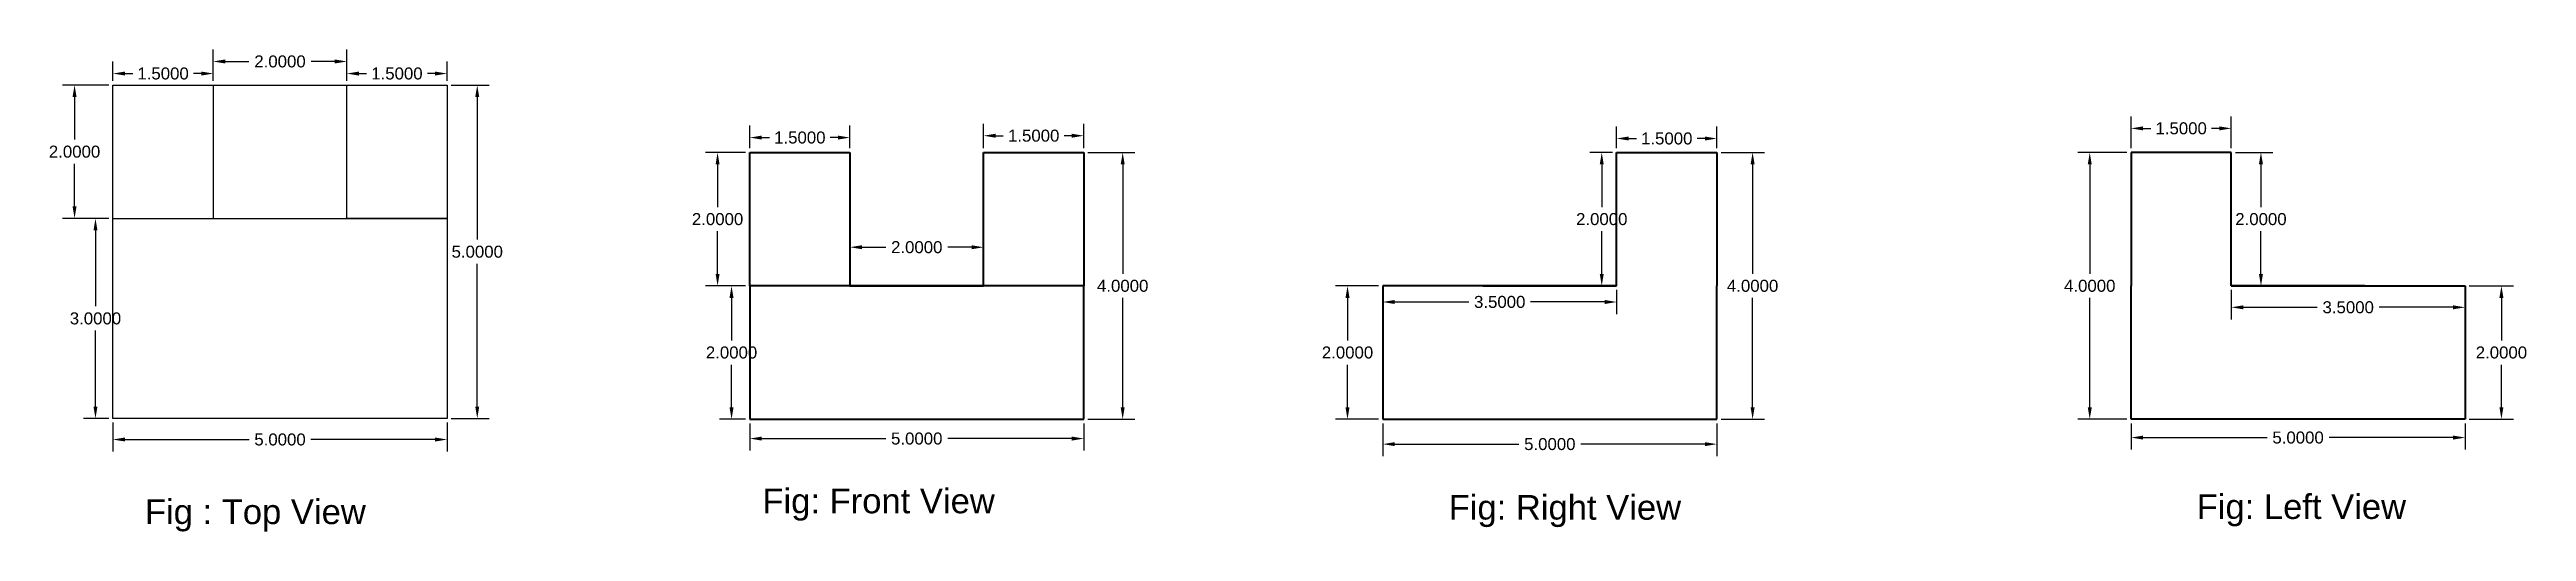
# Model space of a CAD drawing. Header units: centimetres. Extents: x 90 to 127.1, y 73.3 to 80.5.
import ezdxf

# ---------------------------------------------------------------- set-up
doc = ezdxf.new("R2010")
doc.units = ezdxf.units.CM
doc.header["$MEASUREMENT"] = 0
doc.layers.add('dimention', color=160, linetype='Continuous')
for name, color, linetype, lineweight in [('drawing', 10, 'Continuous', 40), ('projection line', 210, 'Continuous', 30), ('text', 20, 'Continuous', 60)]:
    doc.layers.add(name, color=color, linetype=linetype, lineweight=lineweight)
doc.styles.get("Standard").update_dxf_attribs({"font": 'arial.ttf'})
doc.dimstyles.get("Standard").update_dxf_attribs({"dimtxt": 0.18, "dimasz": 0.18, "dimexe": 0.18, "dimexo": 0.0625, "dimgap": 0.09, "dimtad": 0, "dimtih": 1, "dimtoh": 1, "dimdec": 4, "dimzin": 0, "dimdsep": 46, "dimtxsty": 'Standard', "dimcen": 0.09, "dimadec": 0, "dimazin": 0, "dimtfac": 1, "dimtdec": 4, "dimtofl": 0, "dimtmove": 0, "dimatfit": 3, "dimfxl": 0, "dimtolj": 1, "dimtzin": 0, "dimarcsym": 0})

# ---------------------------------------------------------------- blocks, each defined once
blk = doc.blocks.new('*D1')
at = {"layer": 'Defpoints', "color": 0, "lineweight": 30, "transparency": 16777216}
for p in [(90.979, 80.007), (90.404, 78.007), (90.979, 78.007)]:
    blk.add_point(p, dxfattribs=at)
at = {"layer": 'dimention', "color": 0, "lineweight": -2, "transparency": 16777216}
for p, q in [((90.916, 80.007), (90.224, 80.007)), ((90.404, 79.827), (90.404, 79.189)), ((90.404, 78.187), (90.404, 78.825)), ((90.916, 78.007), (90.224, 78.007))]:
    blk.add_line(p, q, dxfattribs=at)
at = {"layer": 'dimention', "color": 0, "lineweight": 30, "transparency": 16777216}
for points in [[(90.374, 79.827), (90.434, 79.827), (90.404, 80.007)], [(90.374, 78.187), (90.434, 78.187), (90.404, 78.007)]]:
    blk.add_solid(points, dxfattribs=at)
at = {"layer": 'dimention', "color": 0, "lineweight": 30, "transparency": 16777216, "insert": (90.404, 79.007), "char_height": 0.18, "attachment_point": 5}
blk.add_mtext('\\A1;2.0000', dxfattribs=at)
blk = doc.blocks.new('*D2')
at = {"layer": 'Defpoints', "color": 0, "lineweight": 30, "transparency": 16777216}
for p in [(90.979, 75.007), (95.979, 75.007), (95.979, 74.692)]:
    blk.add_point(p, dxfattribs=at)
at = {"layer": 'dimention', "color": 0, "lineweight": -2, "transparency": 16777216}
for p, q in [((90.979, 74.945), (90.979, 74.512)), ((95.979, 74.945), (95.979, 74.512)), ((91.159, 74.692), (93.015, 74.692)), ((95.799, 74.692), (93.942, 74.692))]:
    blk.add_line(p, q, dxfattribs=at)
at = {"layer": 'dimention', "color": 0, "lineweight": 30, "transparency": 16777216}
for points in [[(91.159, 74.722), (91.159, 74.662), (90.979, 74.692)], [(95.799, 74.722), (95.799, 74.662), (95.979, 74.692)]]:
    blk.add_solid(points, dxfattribs=at)
at = {"layer": 'dimention', "color": 0, "lineweight": 30, "transparency": 16777216, "insert": (93.479, 74.692), "char_height": 0.18, "attachment_point": 5}
blk.add_mtext('\\A1;5.0000', dxfattribs=at)
blk = doc.blocks.new('*D3')
at = {"layer": 'Defpoints', "color": 0, "lineweight": 30, "transparency": 16777216}
for p in [(90.979, 78.007), (90.717, 75.007), (90.979, 75.007)]:
    blk.add_point(p, dxfattribs=at)
at = {"layer": 'dimention', "color": 0, "lineweight": -2, "transparency": 16777216}
for p, q in [((90.916, 78.007), (90.537, 78.007)), ((90.717, 77.827), (90.717, 76.689)), ((90.717, 75.187), (90.717, 76.325)), ((90.916, 75.007), (90.537, 75.007))]:
    blk.add_line(p, q, dxfattribs=at)
at = {"layer": 'dimention', "color": 0, "lineweight": 30, "transparency": 16777216}
for points in [[(90.687, 77.827), (90.747, 77.827), (90.717, 78.007)], [(90.687, 75.187), (90.747, 75.187), (90.717, 75.007)]]:
    blk.add_solid(points, dxfattribs=at)
at = {"layer": 'dimention', "color": 0, "lineweight": 30, "transparency": 16777216, "insert": (90.717, 76.507), "char_height": 0.18, "attachment_point": 5}
blk.add_mtext('\\A1;3.0000', dxfattribs=at)
blk = doc.blocks.new('*D4')
at = {"layer": 'Defpoints', "color": 0, "lineweight": 30, "transparency": 16777216}
for p in [(92.479, 80.179), (90.979, 80.007), (92.479, 80.007)]:
    blk.add_point(p, dxfattribs=at)
at = {"layer": 'dimention', "color": 0, "lineweight": -2, "transparency": 16777216}
for p, q in [((90.979, 80.07), (90.979, 80.359)), ((91.159, 80.179), (91.274, 80.179)), ((92.299, 80.179), (92.184, 80.179)), ((92.479, 80.07), (92.479, 80.359))]:
    blk.add_line(p, q, dxfattribs=at)
at = {"layer": 'dimention', "color": 0, "lineweight": 30, "transparency": 16777216}
for points in [[(91.159, 80.209), (91.159, 80.149), (90.979, 80.179)], [(92.299, 80.209), (92.299, 80.149), (92.479, 80.179)]]:
    blk.add_solid(points, dxfattribs=at)
at = {"layer": 'dimention', "color": 0, "lineweight": 30, "transparency": 16777216, "insert": (91.729, 80.179), "char_height": 0.18, "attachment_point": 5}
blk.add_mtext('\\A1;1.5000', dxfattribs=at)
blk = doc.blocks.new('*D5')
at = {"layer": 'Defpoints', "color": 0, "lineweight": 30, "transparency": 16777216}
for p in [(94.479, 80.36), (92.479, 80.007), (94.479, 80.007)]:
    blk.add_point(p, dxfattribs=at)
at = {"layer": 'dimention', "color": 0, "lineweight": -2, "transparency": 16777216}
for p, q in [((92.479, 80.07), (92.479, 80.54)), ((94.479, 80.07), (94.479, 80.54)), ((92.659, 80.36), (93.014, 80.36)), ((94.299, 80.36), (93.944, 80.36))]:
    blk.add_line(p, q, dxfattribs=at)
at = {"layer": 'dimention', "color": 0, "lineweight": 30, "transparency": 16777216}
for points in [[(92.659, 80.39), (92.659, 80.33), (92.479, 80.36)], [(94.299, 80.39), (94.299, 80.33), (94.479, 80.36)]]:
    blk.add_solid(points, dxfattribs=at)
at = {"layer": 'dimention', "color": 0, "lineweight": 30, "transparency": 16777216, "insert": (93.479, 80.36), "char_height": 0.18, "attachment_point": 5}
blk.add_mtext('\\A1;2.0000', dxfattribs=at)
blk = doc.blocks.new('*D6')
at = {"layer": 'Defpoints', "color": 0, "lineweight": 30, "transparency": 16777216}
for p in [(95.979, 80.007), (95.979, 75.007), (96.431, 75.007)]:
    blk.add_point(p, dxfattribs=at)
at = {"layer": 'dimention', "color": 0, "lineweight": -2, "transparency": 16777216}
for p, q in [((96.041, 80.007), (96.611, 80.007)), ((96.431, 79.827), (96.431, 77.689)), ((96.431, 75.187), (96.431, 77.325)), ((96.041, 75.007), (96.611, 75.007))]:
    blk.add_line(p, q, dxfattribs=at)
at = {"layer": 'dimention', "color": 0, "lineweight": 30, "transparency": 16777216}
for points in [[(96.401, 79.827), (96.461, 79.827), (96.431, 80.007)], [(96.401, 75.187), (96.461, 75.187), (96.431, 75.007)]]:
    blk.add_solid(points, dxfattribs=at)
at = {"layer": 'dimention', "color": 0, "lineweight": 30, "transparency": 16777216, "insert": (96.431, 77.507), "char_height": 0.18, "attachment_point": 5}
blk.add_mtext('\\A1;5.0000', dxfattribs=at)
blk = doc.blocks.new('*D7')
at = {"layer": 'Defpoints', "color": 0, "lineweight": 30, "transparency": 16777216}
for p in [(95.979, 80.179), (94.479, 80.007), (95.979, 80.007)]:
    blk.add_point(p, dxfattribs=at)
at = {"layer": 'dimention', "color": 0, "lineweight": -2, "transparency": 16777216}
for p, q in [((94.479, 80.07), (94.479, 80.359)), ((94.659, 80.179), (94.774, 80.179)), ((95.799, 80.179), (95.684, 80.179)), ((95.979, 80.07), (95.979, 80.359))]:
    blk.add_line(p, q, dxfattribs=at)
at = {"layer": 'dimention', "color": 0, "lineweight": 30, "transparency": 16777216}
for points in [[(94.659, 80.209), (94.659, 80.149), (94.479, 80.179)], [(95.799, 80.209), (95.799, 80.149), (95.979, 80.179)]]:
    blk.add_solid(points, dxfattribs=at)
at = {"layer": 'dimention', "color": 0, "lineweight": 30, "transparency": 16777216, "insert": (95.229, 80.179), "char_height": 0.18, "attachment_point": 5}
blk.add_mtext('\\A1;1.5000', dxfattribs=at)
blk = doc.blocks.new('*D8')
at = {"layer": 'Defpoints', "color": 0, "lineweight": 30, "transparency": 16777216}
for p in [(100.509, 78.996), (100.028, 76.996), (100.509, 76.996)]:
    blk.add_point(p, dxfattribs=at)
at = {"layer": 'dimention', "color": 0, "lineweight": -2, "transparency": 16777216}
for p, q in [((100.446, 78.996), (99.848, 78.996)), ((100.028, 78.816), (100.028, 78.178)), ((100.028, 77.176), (100.028, 77.814)), ((100.446, 76.996), (99.848, 76.996))]:
    blk.add_line(p, q, dxfattribs=at)
at = {"layer": 'dimention', "color": 0, "lineweight": 30, "transparency": 16777216}
for points in [[(99.998, 78.816), (100.058, 78.816), (100.028, 78.996)], [(99.998, 77.176), (100.058, 77.176), (100.028, 76.996)]]:
    blk.add_solid(points, dxfattribs=at)
at = {"layer": 'dimention', "color": 0, "lineweight": 30, "transparency": 16777216, "insert": (100.028, 77.996), "char_height": 0.18, "attachment_point": 5}
blk.add_mtext('\\A1;2.0000', dxfattribs=at)
blk = doc.blocks.new('*D9')
at = {"layer": 'Defpoints', "color": 0, "lineweight": 30, "transparency": 16777216}
for p in [(100.509, 76.996), (100.237, 74.996), (100.509, 74.996)]:
    blk.add_point(p, dxfattribs=at)
at = {"layer": 'dimention', "color": 0, "lineweight": -2, "transparency": 16777216}
for p, q in [((100.446, 76.996), (100.057, 76.996)), ((100.237, 76.816), (100.237, 76.178)), ((100.237, 75.176), (100.237, 75.814)), ((100.446, 74.996), (100.057, 74.996))]:
    blk.add_line(p, q, dxfattribs=at)
at = {"layer": 'dimention', "color": 0, "lineweight": 30, "transparency": 16777216}
for points in [[(100.207, 76.816), (100.267, 76.816), (100.237, 76.996)], [(100.207, 75.176), (100.267, 75.176), (100.237, 74.996)]]:
    blk.add_solid(points, dxfattribs=at)
at = {"layer": 'dimention', "color": 0, "lineweight": 30, "transparency": 16777216, "insert": (100.237, 75.996), "char_height": 0.18, "attachment_point": 5}
blk.add_mtext('\\A1;2.0000', dxfattribs=at)
blk = doc.blocks.new('*D10')
at = {"layer": 'Defpoints', "color": 0, "lineweight": 30, "transparency": 16777216}
for p in [(100.509, 78.996), (102.009, 79.219), (102.009, 78.996)]:
    blk.add_point(p, dxfattribs=at)
at = {"layer": 'dimention', "color": 0, "lineweight": -2, "transparency": 16777216}
for p, q in [((100.509, 79.059), (100.509, 79.399)), ((102.009, 79.059), (102.009, 79.399)), ((100.689, 79.219), (100.804, 79.219)), ((101.829, 79.219), (101.713, 79.219))]:
    blk.add_line(p, q, dxfattribs=at)
at = {"layer": 'dimention', "color": 0, "lineweight": 30, "transparency": 16777216}
for points in [[(100.689, 79.249), (100.689, 79.189), (100.509, 79.219)], [(101.829, 79.249), (101.829, 79.189), (102.009, 79.219)]]:
    blk.add_solid(points, dxfattribs=at)
at = {"layer": 'dimention', "color": 0, "lineweight": 30, "transparency": 16777216, "insert": (101.259, 79.219), "char_height": 0.18, "attachment_point": 5}
blk.add_mtext('\\A1;1.5000', dxfattribs=at)
blk = doc.blocks.new('*D11')
at = {"layer": 'Defpoints', "color": 0, "lineweight": 30, "transparency": 16777216}
for p in [(104.009, 77.575), (102.009, 76.996), (104.009, 76.996)]:
    blk.add_point(p, dxfattribs=at)
at = {"layer": 'dimention', "color": 0, "lineweight": -2, "transparency": 16777216}
for p, q in [((102.009, 77.059), (102.009, 77.755)), ((102.189, 77.575), (102.544, 77.575)), ((103.829, 77.575), (103.473, 77.575)), ((104.009, 77.059), (104.009, 77.755))]:
    blk.add_line(p, q, dxfattribs=at)
at = {"layer": 'dimention', "color": 0, "lineweight": 30, "transparency": 16777216}
for points in [[(102.189, 77.605), (102.189, 77.545), (102.009, 77.575)], [(103.829, 77.605), (103.829, 77.545), (104.009, 77.575)]]:
    blk.add_solid(points, dxfattribs=at)
at = {"layer": 'dimention', "color": 0, "lineweight": 30, "transparency": 16777216, "insert": (103.009, 77.575), "char_height": 0.18, "attachment_point": 5}
blk.add_mtext('\\A1;2.0000', dxfattribs=at)
blk = doc.blocks.new('*D12')
at = {"layer": 'Defpoints', "color": 0, "lineweight": 30, "transparency": 16777216}
for p in [(104.009, 78.996), (105.509, 79.247), (105.509, 78.996)]:
    blk.add_point(p, dxfattribs=at)
at = {"layer": 'dimention', "color": 0, "lineweight": -2, "transparency": 16777216}
for p, q in [((104.009, 79.059), (104.009, 79.427)), ((105.509, 79.059), (105.509, 79.427)), ((104.189, 79.247), (104.304, 79.247)), ((105.329, 79.247), (105.213, 79.247))]:
    blk.add_line(p, q, dxfattribs=at)
at = {"layer": 'dimention', "color": 0, "lineweight": 30, "transparency": 16777216}
for points in [[(104.189, 79.277), (104.189, 79.217), (104.009, 79.247)], [(105.329, 79.277), (105.329, 79.217), (105.509, 79.247)]]:
    blk.add_solid(points, dxfattribs=at)
at = {"layer": 'dimention', "color": 0, "lineweight": 30, "transparency": 16777216, "insert": (104.759, 79.247), "char_height": 0.18, "attachment_point": 5}
blk.add_mtext('\\A1;1.5000', dxfattribs=at)
blk = doc.blocks.new('*D13')
at = {"layer": 'Defpoints', "color": 0, "lineweight": 30, "transparency": 16777216}
for p in [(100.509, 74.996), (105.509, 74.996), (105.509, 74.706)]:
    blk.add_point(p, dxfattribs=at)
at = {"layer": 'dimention', "color": 0, "lineweight": -2, "transparency": 16777216}
for p, q in [((100.509, 74.934), (100.509, 74.526)), ((105.509, 74.934), (105.509, 74.526)), ((100.689, 74.706), (102.545, 74.706)), ((105.329, 74.706), (103.472, 74.706))]:
    blk.add_line(p, q, dxfattribs=at)
at = {"layer": 'dimention', "color": 0, "lineweight": 30, "transparency": 16777216}
for points in [[(100.689, 74.736), (100.689, 74.676), (100.509, 74.706)], [(105.329, 74.736), (105.329, 74.676), (105.509, 74.706)]]:
    blk.add_solid(points, dxfattribs=at)
at = {"layer": 'dimention', "color": 0, "lineweight": 30, "transparency": 16777216, "insert": (103.009, 74.706), "char_height": 0.18, "attachment_point": 5}
blk.add_mtext('\\A1;5.0000', dxfattribs=at)
blk = doc.blocks.new('*D14')
at = {"layer": 'Defpoints', "color": 0, "lineweight": 30, "transparency": 16777216}
for p in [(105.509, 78.996), (105.509, 74.996), (106.091, 74.996)]:
    blk.add_point(p, dxfattribs=at)
at = {"layer": 'dimention', "color": 0, "lineweight": -2, "transparency": 16777216}
for p, q in [((105.571, 78.996), (106.271, 78.996)), ((106.091, 78.816), (106.091, 77.178)), ((106.091, 75.176), (106.091, 76.814)), ((105.571, 74.996), (106.271, 74.996))]:
    blk.add_line(p, q, dxfattribs=at)
at = {"layer": 'dimention', "color": 0, "lineweight": 30, "transparency": 16777216}
for points in [[(106.061, 78.816), (106.121, 78.816), (106.091, 78.996)], [(106.061, 75.176), (106.121, 75.176), (106.091, 74.996)]]:
    blk.add_solid(points, dxfattribs=at)
at = {"layer": 'dimention', "color": 0, "lineweight": 30, "transparency": 16777216, "insert": (106.091, 76.996), "char_height": 0.18, "attachment_point": 5}
blk.add_mtext('\\A1;4.0000', dxfattribs=at)
blk = doc.blocks.new('*D15')
at = {"layer": 'Defpoints', "color": 0, "lineweight": 30, "transparency": 16777216}
for p in [(109.984, 76.996), (109.456, 74.996), (109.984, 74.996)]:
    blk.add_point(p, dxfattribs=at)
at = {"layer": 'dimention', "color": 0, "lineweight": -2, "transparency": 16777216}
for p, q in [((109.921, 76.996), (109.276, 76.996)), ((109.456, 76.816), (109.456, 76.178)), ((109.456, 75.176), (109.456, 75.814)), ((109.921, 74.996), (109.276, 74.996))]:
    blk.add_line(p, q, dxfattribs=at)
at = {"layer": 'dimention', "color": 0, "lineweight": 30, "transparency": 16777216}
for points in [[(109.426, 76.816), (109.486, 76.816), (109.456, 76.996)], [(109.426, 75.176), (109.486, 75.176), (109.456, 74.996)]]:
    blk.add_solid(points, dxfattribs=at)
at = {"layer": 'dimention', "color": 0, "lineweight": 30, "transparency": 16777216, "insert": (109.456, 75.996), "char_height": 0.18, "attachment_point": 5}
blk.add_mtext('\\A1;2.0000', dxfattribs=at)
blk = doc.blocks.new('*D16')
at = {"layer": 'Defpoints', "color": 0, "lineweight": 30, "transparency": 16777216}
for p in [(109.984, 74.996), (114.984, 74.996), (114.984, 74.623)]:
    blk.add_point(p, dxfattribs=at)
at = {"layer": 'dimention', "color": 0, "lineweight": -2, "transparency": 16777216}
for p, q in [((109.984, 74.934), (109.984, 74.443)), ((114.984, 74.934), (114.984, 74.443)), ((110.164, 74.623), (112.02, 74.623)), ((114.804, 74.623), (112.947, 74.623))]:
    blk.add_line(p, q, dxfattribs=at)
at = {"layer": 'dimention', "color": 0, "lineweight": 30, "transparency": 16777216}
for points in [[(110.164, 74.653), (110.164, 74.593), (109.984, 74.623)], [(114.804, 74.653), (114.804, 74.593), (114.984, 74.623)]]:
    blk.add_solid(points, dxfattribs=at)
at = {"layer": 'dimention', "color": 0, "lineweight": 30, "transparency": 16777216, "insert": (112.484, 74.623), "char_height": 0.18, "attachment_point": 5}
blk.add_mtext('\\A1;5.0000', dxfattribs=at)
blk = doc.blocks.new('*D17')
at = {"layer": 'Defpoints', "color": 0, "lineweight": 30, "transparency": 16777216}
for p in [(113.484, 78.996), (114.984, 79.205), (114.984, 78.996)]:
    blk.add_point(p, dxfattribs=at)
at = {"layer": 'dimention', "color": 0, "lineweight": -2, "transparency": 16777216}
for p, q in [((113.484, 79.059), (113.484, 79.385)), ((114.984, 79.059), (114.984, 79.385)), ((113.664, 79.205), (113.779, 79.205)), ((114.804, 79.205), (114.688, 79.205))]:
    blk.add_line(p, q, dxfattribs=at)
at = {"layer": 'dimention', "color": 0, "lineweight": 30, "transparency": 16777216}
for points in [[(113.664, 79.235), (113.664, 79.175), (113.484, 79.205)], [(114.804, 79.235), (114.804, 79.175), (114.984, 79.205)]]:
    blk.add_solid(points, dxfattribs=at)
at = {"layer": 'dimention', "color": 0, "lineweight": 30, "transparency": 16777216, "insert": (114.234, 79.205), "char_height": 0.18, "attachment_point": 5}
blk.add_mtext('\\A1;1.5000', dxfattribs=at)
blk = doc.blocks.new('*D18')
at = {"layer": 'Defpoints', "color": 0, "lineweight": 30, "transparency": 16777216}
for p in [(114.984, 78.996), (114.984, 74.996), (115.519, 74.996)]:
    blk.add_point(p, dxfattribs=at)
at = {"layer": 'dimention', "color": 0, "lineweight": -2, "transparency": 16777216}
for p, q in [((115.046, 78.996), (115.699, 78.996)), ((115.519, 78.816), (115.519, 77.178)), ((115.519, 75.176), (115.519, 76.814)), ((115.046, 74.996), (115.699, 74.996))]:
    blk.add_line(p, q, dxfattribs=at)
at = {"layer": 'dimention', "color": 0, "lineweight": 30, "transparency": 16777216}
for points in [[(115.489, 78.816), (115.549, 78.816), (115.519, 78.996)], [(115.489, 75.176), (115.549, 75.176), (115.519, 74.996)]]:
    blk.add_solid(points, dxfattribs=at)
at = {"layer": 'dimention', "color": 0, "lineweight": 30, "transparency": 16777216, "insert": (115.519, 76.996), "char_height": 0.18, "attachment_point": 5}
blk.add_mtext('\\A1;4.0000', dxfattribs=at)
blk = doc.blocks.new('*D19')
at = {"layer": 'Defpoints', "color": 0, "lineweight": 30, "transparency": 16777216}
for p in [(113.484, 78.996), (113.261, 76.996), (113.484, 76.996)]:
    blk.add_point(p, dxfattribs=at)
at = {"layer": 'dimention', "color": 0, "lineweight": -2, "transparency": 16777216}
for p, q in [((113.421, 78.996), (113.081, 78.996)), ((113.261, 78.816), (113.261, 78.178)), ((113.261, 77.176), (113.261, 77.814)), ((113.421, 76.996), (113.081, 76.996))]:
    blk.add_line(p, q, dxfattribs=at)
at = {"layer": 'dimention', "color": 0, "lineweight": 30, "transparency": 16777216}
for points in [[(113.231, 78.816), (113.291, 78.816), (113.261, 78.996)], [(113.231, 77.176), (113.291, 77.176), (113.261, 76.996)]]:
    blk.add_solid(points, dxfattribs=at)
at = {"layer": 'dimention', "color": 0, "lineweight": 30, "transparency": 16777216, "insert": (113.261, 77.996), "char_height": 0.18, "attachment_point": 5}
blk.add_mtext('\\A1;2.0000', dxfattribs=at)
blk = doc.blocks.new('*D20')
at = {"layer": 'Defpoints', "color": 0, "lineweight": 30, "transparency": 16777216}
for p in [(109.984, 76.996), (113.484, 76.996), (113.484, 76.754)]:
    blk.add_point(p, dxfattribs=at)
at = {"layer": 'dimention', "color": 0, "lineweight": -2, "transparency": 16777216}
for p, q in [((109.984, 76.934), (109.984, 76.574)), ((110.164, 76.754), (111.27, 76.754)), ((113.304, 76.754), (112.197, 76.754)), ((113.484, 76.934), (113.484, 76.574))]:
    blk.add_line(p, q, dxfattribs=at)
at = {"layer": 'dimention', "color": 0, "lineweight": 30, "transparency": 16777216}
for points in [[(110.164, 76.784), (110.164, 76.724), (109.984, 76.754)], [(113.304, 76.784), (113.304, 76.724), (113.484, 76.754)]]:
    blk.add_solid(points, dxfattribs=at)
at = {"layer": 'dimention', "color": 0, "lineweight": 30, "transparency": 16777216, "insert": (111.734, 76.754), "char_height": 0.18, "attachment_point": 5}
blk.add_mtext('\\A1;3.5000', dxfattribs=at)
blk = doc.blocks.new('*D21')
at = {"layer": 'Defpoints', "color": 0, "lineweight": 30, "transparency": 16777216}
for p in [(121.183, 78.996), (120.565, 74.996), (121.183, 74.996)]:
    blk.add_point(p, dxfattribs=at)
at = {"layer": 'dimention', "color": 0, "lineweight": -2, "transparency": 16777216}
for p, q in [((121.12, 78.996), (120.385, 78.996)), ((120.565, 78.816), (120.565, 77.178)), ((120.565, 75.176), (120.565, 76.814)), ((121.12, 74.996), (120.385, 74.996))]:
    blk.add_line(p, q, dxfattribs=at)
at = {"layer": 'dimention', "color": 0, "lineweight": 30, "transparency": 16777216}
for points in [[(120.535, 78.816), (120.595, 78.816), (120.565, 78.996)], [(120.535, 75.176), (120.595, 75.176), (120.565, 74.996)]]:
    blk.add_solid(points, dxfattribs=at)
at = {"layer": 'dimention', "color": 0, "lineweight": 30, "transparency": 16777216, "insert": (120.565, 76.996), "char_height": 0.18, "attachment_point": 5}
blk.add_mtext('\\A1;4.0000', dxfattribs=at)
blk = doc.blocks.new('*D22')
at = {"layer": 'Defpoints', "color": 0, "lineweight": 30, "transparency": 16777216}
for p in [(121.183, 74.996), (126.183, 74.996), (126.183, 74.721)]:
    blk.add_point(p, dxfattribs=at)
at = {"layer": 'dimention', "color": 0, "lineweight": -2, "transparency": 16777216}
for p, q in [((121.183, 74.934), (121.183, 74.541)), ((126.183, 74.934), (126.183, 74.541)), ((121.363, 74.721), (123.219, 74.721)), ((126.003, 74.721), (124.146, 74.721))]:
    blk.add_line(p, q, dxfattribs=at)
at = {"layer": 'dimention', "color": 0, "lineweight": 30, "transparency": 16777216}
for points in [[(121.363, 74.751), (121.363, 74.691), (121.183, 74.721)], [(126.003, 74.751), (126.003, 74.691), (126.183, 74.721)]]:
    blk.add_solid(points, dxfattribs=at)
at = {"layer": 'dimention', "color": 0, "lineweight": 30, "transparency": 16777216, "insert": (123.683, 74.721), "char_height": 0.18, "attachment_point": 5}
blk.add_mtext('\\A1;5.0000', dxfattribs=at)
blk = doc.blocks.new('*D24')
at = {"layer": 'Defpoints', "color": 0, "lineweight": 30, "transparency": 16777216}
for p in [(122.683, 79.357), (121.183, 78.996), (122.683, 78.996)]:
    blk.add_point(p, dxfattribs=at)
at = {"layer": 'dimention', "color": 0, "lineweight": -2, "transparency": 16777216}
for p, q in [((121.183, 79.059), (121.183, 79.537)), ((121.363, 79.357), (121.478, 79.357)), ((122.503, 79.357), (122.387, 79.357)), ((122.683, 79.059), (122.683, 79.537))]:
    blk.add_line(p, q, dxfattribs=at)
at = {"layer": 'dimention', "color": 0, "lineweight": 30, "transparency": 16777216}
for points in [[(121.363, 79.387), (121.363, 79.327), (121.183, 79.357)], [(122.503, 79.387), (122.503, 79.327), (122.683, 79.357)]]:
    blk.add_solid(points, dxfattribs=at)
at = {"layer": 'dimention', "color": 0, "lineweight": 30, "transparency": 16777216, "insert": (121.933, 79.357), "char_height": 0.18, "attachment_point": 5}
blk.add_mtext('\\A1;1.5000', dxfattribs=at)
blk = doc.blocks.new('*D25')
at = {"layer": 'Defpoints', "color": 0, "lineweight": 30, "transparency": 16777216}
for p in [(122.683, 78.996), (122.683, 76.996), (123.127, 76.996)]:
    blk.add_point(p, dxfattribs=at)
at = {"layer": 'dimention', "color": 0, "lineweight": -2, "transparency": 16777216}
for p, q in [((122.745, 78.996), (123.307, 78.996)), ((123.127, 78.816), (123.127, 78.178)), ((123.127, 77.176), (123.127, 77.814)), ((122.745, 76.996), (123.307, 76.996))]:
    blk.add_line(p, q, dxfattribs=at)
at = {"layer": 'dimention', "color": 0, "lineweight": 30, "transparency": 16777216}
for points in [[(123.097, 78.816), (123.157, 78.816), (123.127, 78.996)], [(123.097, 77.176), (123.157, 77.176), (123.127, 76.996)]]:
    blk.add_solid(points, dxfattribs=at)
at = {"layer": 'dimention', "color": 0, "lineweight": 30, "transparency": 16777216, "insert": (123.127, 77.996), "char_height": 0.18, "attachment_point": 5}
blk.add_mtext('\\A1;2.0000', dxfattribs=at)
blk = doc.blocks.new('*D26')
at = {"layer": 'Defpoints', "color": 0, "lineweight": 30, "transparency": 16777216}
for p in [(122.683, 76.996), (126.183, 76.996), (126.183, 76.674)]:
    blk.add_point(p, dxfattribs=at)
at = {"layer": 'dimention', "color": 0, "lineweight": -2, "transparency": 16777216}
for p, q in [((122.683, 76.934), (122.683, 76.494)), ((126.183, 76.934), (126.183, 76.494)), ((122.863, 76.674), (123.969, 76.674)), ((126.003, 76.674), (124.896, 76.674))]:
    blk.add_line(p, q, dxfattribs=at)
at = {"layer": 'dimention', "color": 0, "lineweight": 30, "transparency": 16777216}
for points in [[(122.863, 76.704), (122.863, 76.644), (122.683, 76.674)], [(126.003, 76.704), (126.003, 76.644), (126.183, 76.674)]]:
    blk.add_solid(points, dxfattribs=at)
at = {"layer": 'dimention', "color": 0, "lineweight": 30, "transparency": 16777216, "insert": (124.433, 76.674), "char_height": 0.18, "attachment_point": 5}
blk.add_mtext('\\A1;3.5000', dxfattribs=at)
blk = doc.blocks.new('*D27')
at = {"layer": 'Defpoints', "color": 0, "lineweight": 30, "transparency": 16777216}
for p in [(126.183, 76.996), (126.183, 74.996), (126.726, 74.996)]:
    blk.add_point(p, dxfattribs=at)
at = {"layer": 'dimention', "color": 0, "lineweight": -2, "transparency": 16777216}
for p, q in [((126.245, 76.996), (126.906, 76.996)), ((126.726, 76.816), (126.726, 76.178)), ((126.726, 75.176), (126.726, 75.814)), ((126.245, 74.996), (126.906, 74.996))]:
    blk.add_line(p, q, dxfattribs=at)
at = {"layer": 'dimention', "color": 0, "lineweight": 30, "transparency": 16777216}
for points in [[(126.696, 76.816), (126.756, 76.816), (126.726, 76.996)], [(126.696, 75.176), (126.756, 75.176), (126.726, 74.996)]]:
    blk.add_solid(points, dxfattribs=at)
at = {"layer": 'dimention', "color": 0, "lineweight": 30, "transparency": 16777216, "insert": (126.726, 75.996), "char_height": 0.18, "attachment_point": 5}
blk.add_mtext('\\A1;2.0000', dxfattribs=at)

msp = doc.modelspace()

# ---------------------------------------------------------------- linework, layer by layer
at = {"layer": 'drawing', "lineweight": 30}
for p, q in [((90.97877, 75.00718), (90.97877, 80.00718)), ((90.97877, 80.00718), (95.97877, 80.00718)), ((90.97877, 80.00718), (92.47877, 80.00718)), ((92.47877, 80.00718), (92.47877, 78.00718)), ((94.47877, 78.00718), (94.47877, 80.00718)), ((95.97877, 80.00718), (95.97877, 75.00718)), ((90.97877, 75.00718), (90.97877, 78.00718)), ((90.97877, 78.00718), (95.97877, 78.00718)), ((92.47877, 78.00718), (94.47877, 78.00718)), ((94.47877, 78.00718), (94.47877, 78.00718)), ((95.97877, 75.00718), (90.97877, 75.00718))]:
    msp.add_line(p, q, dxfattribs=at)
at = {"layer": 'drawing'}
for p, q in [((100.50853, 76.99617), (100.50853, 78.99617)), ((100.50853, 78.99617), (102.00853, 78.99617)), ((102.00853, 78.99617), (102.00853, 76.99617)), ((104.00853, 76.99617), (104.00853, 78.99617)), ((104.00853, 78.99617), (105.50853, 78.99617)), ((105.50853, 78.99617), (105.50853, 76.99617)), ((113.48362, 76.99617), (113.48362, 78.99617)), ((113.48362, 78.99617), (114.98362, 78.99617)), ((114.98362, 78.99617), (114.98362, 76.99617)), ((122.68262, 78.99617), (121.18262, 78.99617)), ((121.18262, 78.99617), (121.18262, 76.99617)), ((122.68262, 76.99617), (122.68262, 78.99617)), ((105.50853, 76.99617), (100.50853, 76.99617)), ((100.50853, 76.99617), (100.50853, 74.99617)), ((102.00853, 76.99617), (104.00853, 76.99617)), ((105.50853, 74.99617), (105.50853, 76.99617)), ((113.48362, 76.99617), (109.98362, 76.99617)), ((109.98362, 76.99617), (109.98362, 74.99617)), ((111.48362, 76.99617), (113.48362, 76.99617)), ((114.98362, 74.99617), (114.98362, 76.99617)), ((121.18262, 74.99617), (121.18262, 76.99617)), ((122.68262, 76.99617), (126.18262, 76.99617)), ((124.68262, 76.99617), (122.68262, 76.99617)), ((126.18262, 76.99617), (126.18262, 74.99617)), ((100.50853, 74.99617), (105.50853, 74.99617)), ((109.98362, 74.99617), (114.98362, 74.99617)), ((126.18262, 74.99617), (121.18262, 74.99617))]:
    msp.add_line(p, q, dxfattribs=at)
at = {"layer": 'projection line', "lineweight": 30}
for p, q in [((90.97877, 78.00718), (90.97877, 80.00718)), ((90.97877, 80.00718), (92.47877, 80.00718)), ((92.47877, 80.00718), (92.47877, 78.00718)), ((94.47877, 78.00718), (94.47877, 80.00718)), ((94.47877, 80.00718), (95.97877, 80.00718)), ((95.97877, 80.00718), (95.97877, 78.00718)), ((100.50853, 76.99617), (100.50853, 78.99617)), ((100.50853, 78.99617), (102.00853, 78.99617)), ((102.00853, 78.99617), (102.00853, 76.99617)), ((104.00853, 76.99617), (104.00853, 78.99617)), ((104.00853, 78.99617), (105.50853, 78.99617)), ((105.50853, 78.99617), (105.50853, 76.99617)), ((113.48362, 76.99617), (113.48362, 78.99617)), ((113.48362, 78.99617), (114.98362, 78.99617)), ((114.98362, 78.99617), (114.98362, 76.99617)), ((122.68262, 78.99617), (121.18262, 78.99617)), ((121.18262, 78.99617), (121.18262, 76.99617)), ((122.68262, 76.99617), (122.68262, 78.99617)), ((90.97877, 78.00718), (92.47877, 78.00718)), ((95.97877, 78.00718), (94.47877, 78.00718)), ((100.50853, 76.99617), (102.00853, 76.99617)), ((104.00853, 76.99617), (105.50853, 76.99617))]:
    msp.add_line(p, q, dxfattribs=at)

# ---------------------------------------------------------------- texts
at = {"layer": 'text', "lineweight": 30}
for s, p in [('Fig : Top View', (91.45691, 73.42399)), ('Fig: Front View', (100.69861, 73.58601)), ('Fig: Right View', (110.97001, 73.48943)), ('Fig: Left View', (122.16512, 73.50097))]:
    msp.add_text(s, height=0.3703373, dxfattribs=at).set_placement(p)

# ---------------------------------------------------------------- dimensions: what is measured, and where the dimension line sits
at = {"layer": 'dimention', "lineweight": 30}
for base, p1, p2, picture, middle in [((94.47877, 80.36043), (92.47877, 80.00718), (94.47877, 80.00718), '*D5', (93.47877, 80.36043)), ((92.47877, 80.17938), (90.97877, 80.00718), (92.47877, 80.00718), '*D4', (91.72877, 80.17938)), ((95.97877, 80.17938), (94.47877, 80.00718), (95.97877, 80.00718), '*D7', (95.22877, 80.17938)), ((102.00853, 79.21884), (100.50853, 78.99617), (102.00853, 78.99617), '*D10', (101.25853, 79.21884)), ((105.50853, 79.2467), (104.00853, 78.99617), (105.50853, 78.99617), '*D12', (104.75853, 79.2467)), ((114.98362, 79.2049), (113.48362, 78.99617), (114.98362, 78.99617), '*D17', (114.23362, 79.2049)), ((122.68262, 79.35705), (121.18262, 78.99617), (122.68262, 78.99617), '*D24', (121.93262, 79.35705)), ((104.00853, 77.57546), (102.00853, 76.99617), (104.00853, 76.99617), '*D11', (103.00853, 77.57546)), ((113.48362, 76.75375), (109.98362, 76.99617), (113.48362, 76.99617), '*D20', (111.73362, 76.75375)), ((126.18262, 76.67357), (122.68262, 76.99617), (126.18262, 76.99617), '*D26', (124.43262, 76.67357)), ((95.97877, 74.69215), (90.97877, 75.00718), (95.97877, 75.00718), '*D2', (93.47877, 74.69215)), ((105.50853, 74.7065), (100.50853, 74.99617), (105.50853, 74.99617), '*D13', (103.00853, 74.7065)), ((114.98362, 74.62292), (109.98362, 74.99617), (114.98362, 74.99617), '*D16', (112.48362, 74.62292)), ((126.18262, 74.72067), (121.18262, 74.99617), (126.18262, 74.99617), '*D22', (123.68262, 74.72067))]:
    dim = msp.add_linear_dim(base=base, p1=p1, p2=p2, dimstyle='Standard', dxfattribs=at)
    dim.commit()
    dim.dimension.update_dxf_attribs({"geometry": picture, "text_midpoint": middle})
for base, p1, p2, picture, middle in [((90.40448, 78.00718), (90.97877, 80.00718), (90.97877, 78.00718), '*D1', (90.40448, 79.00718)), ((96.4307, 75.00718), (95.97877, 80.00718), (95.97877, 75.00718), '*D6', (96.4307, 77.50718)), ((100.02831, 76.99617), (100.50853, 78.99617), (100.50853, 76.99617), '*D8', (100.02831, 77.99617)), ((106.09076, 74.99617), (105.50853, 78.99617), (105.50853, 74.99617), '*D14', (106.09076, 76.99617)), ((113.26081, 76.99617), (113.48362, 78.99617), (113.48362, 76.99617), '*D19', (113.26081, 77.99617)), ((115.51855, 74.99617), (114.98362, 78.99617), (114.98362, 74.99617), '*D18', (115.51855, 76.99617)), ((120.56489, 74.99617), (121.18262, 78.99617), (121.18262, 74.99617), '*D21', (120.56489, 76.99617)), ((123.12688, 76.99617), (122.68262, 78.99617), (122.68262, 76.99617), '*D25', (123.12688, 77.99617)), ((90.71667, 75.00718), (90.97877, 78.00718), (90.97877, 75.00718), '*D3', (90.71667, 76.50718)), ((100.23736, 74.99617), (100.50853, 76.99617), (100.50853, 74.99617), '*D9', (100.23736, 75.99617)), ((109.4561, 74.99617), (109.98362, 76.99617), (109.98362, 74.99617), '*D15', (109.4561, 75.99617)), ((126.72608, 74.99617), (126.18262, 76.99617), (126.18262, 74.99617), '*D27', (126.72608, 75.99617))]:
    dim = msp.add_linear_dim(base=base, p1=p1, p2=p2, angle=90, dimstyle='Standard', dxfattribs=at)
    dim.commit()
    dim.dimension.update_dxf_attribs({"geometry": picture, "text_midpoint": middle})

doc.saveas('drawing.dxf')
